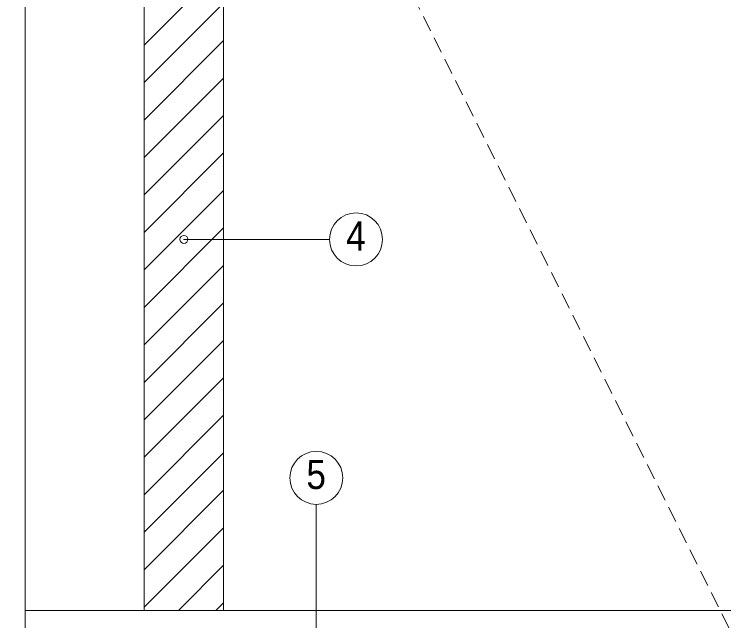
# Model space of a CAD drawing. Units: millimetres at full size, sheet at 1:5; details may follow other scales. Extents: x -5004 to 1000, y -688 to 1033.
# Drawn here: x -51.6 to 216.4, y -237.7 to -8.8 of the extents above; entities that cross this region are included whole.
import ezdxf
from ezdxf.enums import TextEntityAlignment as Align

# ---------------------------------------------------------------- set-up
doc = ezdxf.new("R2010")
doc.units = ezdxf.units.MM
doc.header["$LTSCALE"] = 5
doc.header["$PDMODE"] = 32
doc.header["$PDSIZE"] = 3
doc.linetypes.add('DASHED1', pattern=[1.8, 1.2, -0.6])
for name, color, linetype, lineweight in [('2-0_ＫＢ製品', 2, 'DASHED1', 9), ('2-1_躯体', 3, 'Continuous', 9), ('2-2_ハッチ', 7, 'Continuous', 9), ('2-4_引出線字', 4, 'Continuous', 9), ('2-5_文字', 7, 'Continuous', 9), ('2-8_他製品', 7, 'Continuous', 18), ('2-A_ベース', 3, 'Continuous', 9)]:
    doc.layers.add(name, color=color, linetype=linetype, lineweight=lineweight)
doc.styles.add('HGｺﾞｼｯｸM', font='')
doc.styles.get('HGｺﾞｼｯｸM').set_extended_font_data('HGｺﾞｼｯｸM')

msp = doc.modelspace()

# ---------------------------------------------------------------- linework, layer by layer
at = {"layer": '2-0_ＫＢ製品'}
msp.add_line((242.5, -288.75), (-57.5, 311.25), dxfattribs=at)
at = {"layer": '2-1_躯体'}
for p, q in [((-2.5, 256.25), (-2.5, -233.75)), ((-47.5, -233.75), (532.5, -233.75))]:
    msp.add_line(p, q, dxfattribs=at)
at = {"layer": '2-2_ハッチ'}
for p, q in [((-2.5, -20.417), (44.167, 26.25)), ((-2.5, -34.56), (27.5, -4.56)), ((27.5, -18.702), (-2.5, -48.702)), ((27.5, -32.844), (-2.5, -62.844)), ((27.5, -46.986), (-2.5, -76.986)), ((27.5, -61.128), (-2.5, -91.128)), ((27.5, -75.27), (-2.5, -105.27)), ((27.5, -89.412), (-2.5, -119.412)), ((27.5, -103.554), (-2.5, -133.554)), ((27.5, -117.697), (-2.5, -147.697)), ((27.5, -131.839), (-2.5, -161.839)), ((27.5, -145.981), (-2.5, -175.981)), ((27.5, -160.123), (-2.5, -190.123)), ((27.5, -174.265), (-2.5, -204.265)), ((27.5, -188.407), (-2.5, -218.407)), ((27.5, -202.549), (-2.5, -232.549)), ((27.5, -216.692), (10.442, -233.75)), ((27.5, -230.834), (24.584, -233.75))]:
    msp.add_line(p, q, dxfattribs=at)
at = {"layer": '2-4_引出線字'}
for p, q in [((12.5, -93.75), (67.5, -93.75)), ((62.5, -253.723), (62.5, -193.75))]:
    msp.add_line(p, q, dxfattribs=at)
for centre in [(77.5, -93.75), (62.5, -183.75)]:
    msp.add_circle(centre, 10, dxfattribs=at)
msp.add_point((12.5, -93.75), dxfattribs=at)
at = {"layer": '2-8_他製品', "lineweight": 9}
msp.add_line((27.5, 256.25), (27.5, -233.75), dxfattribs=at)
at = {"layer": '2-A_ベース'}
msp.add_line((-47.5, -278.75), (-47.5, 301.25), dxfattribs=at)

# ---------------------------------------------------------------- texts
at = {"layer": '2-5_文字', "style": 'HGｺﾞｼｯｸM', "width": 0.9}
for s, p in [('4', (73.75, -101.25)), ('5', (58.75, -191.25))]:
    msp.add_text(s, height=11, dxfattribs=at).set_placement(p, align=Align.BOTTOM_LEFT)

doc.saveas('drawing.dxf')
